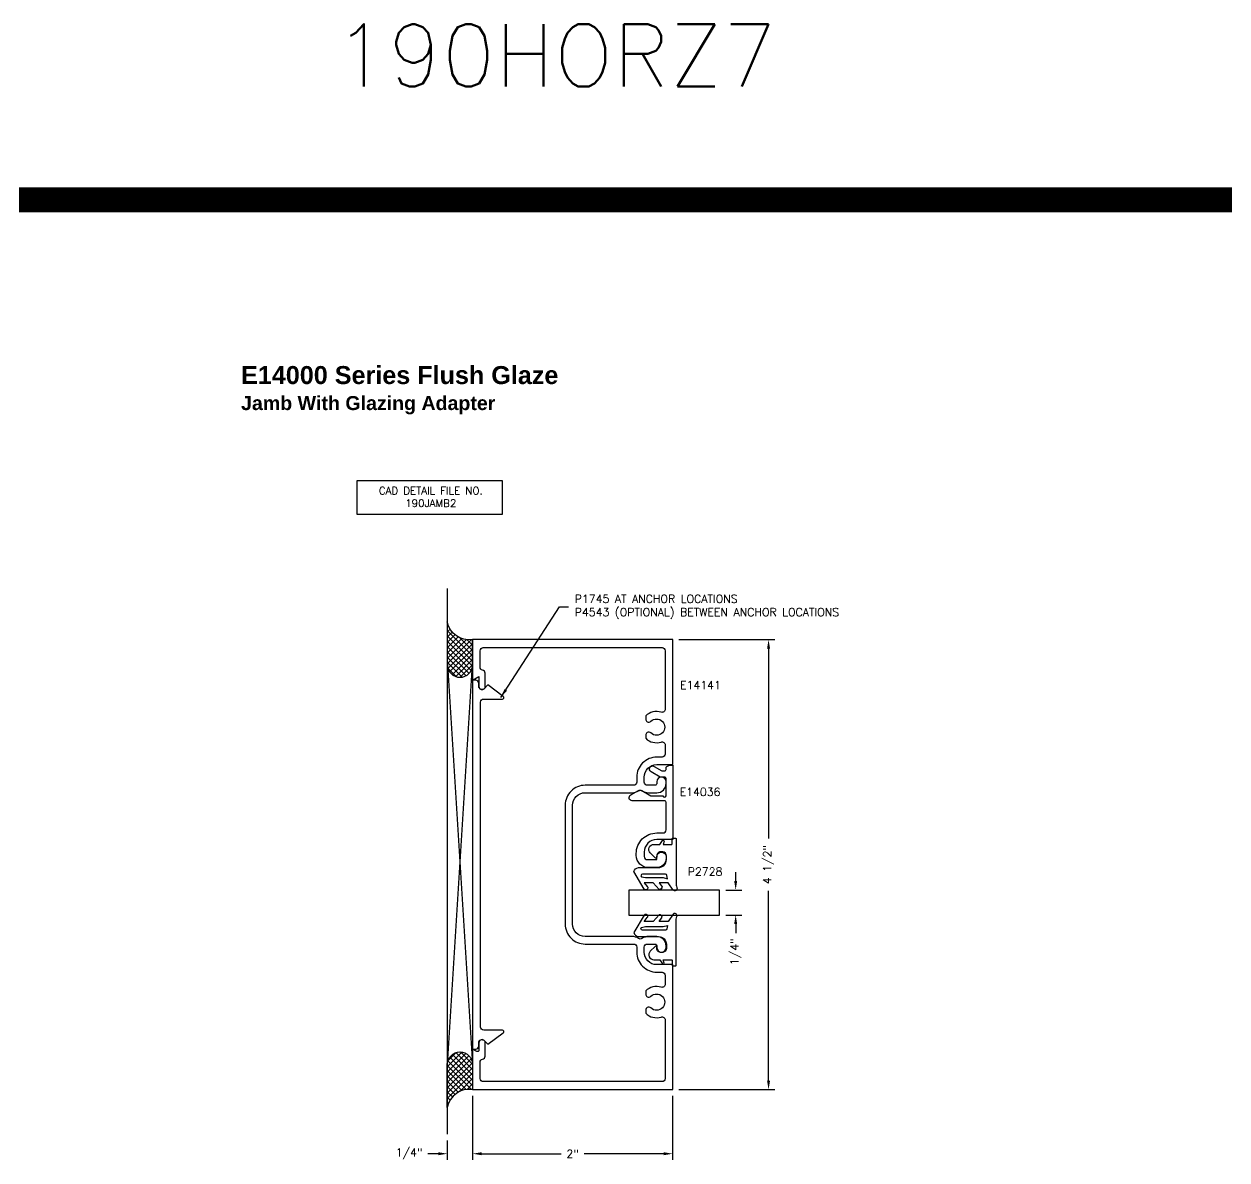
# Model space of a CAD drawing. Extents: x 0 to 139, y -24 to 89.
# Drawn here: x 56.32 to 68.35, y 17.47 to 28.83 of the extents above; entities that cross this region are included whole.
import ezdxf

# ---------------------------------------------------------------- set-up
doc = ezdxf.new("R2010")
doc.units = 0
doc.header["$MEASUREMENT"] = 0
doc.layers.get('DEFPOINTS').update_dxf_attribs({"linetype": 'CONTINUOUS'})
for name, color, linetype in [('R-ANNO-DIMS', 3, 'CONTINUOUS'), ('R-ANNO-TEXT', 6, 'CONTINUOUS'), ('R-DET1', 4, 'CONTINUOUS'), ('R-DET2', 2, 'CONTINUOUS'), ('R-DET3', 5, 'CONTINUOUS'), ('R-OTLN', 1, 'CONTINUOUS'), ('R-PAT1', 5, 'CONTINUOUS'), ('TITLE', 7, 'CONTINUOUS')]:
    doc.layers.add(name, color=color, linetype=linetype)
doc.styles.get("Standard").update_dxf_attribs({"font": 'simplex'})
doc.dimstyles.new('1X', dxfattribs={"dimtxt": 0.08, "dimasz": 0.09, "dimexe": 0.0625, "dimexo": 0.0625, "dimgap": 0.062, "dimtad": 0, "dimdec": 5, "dimzin": 4, "dimtxsty": 'STANDARD', "dimcen": 0, "dimclrd": 256, "dimclre": 256, "dimclrt": 256, "dimazin": 3, "dimtfac": 1, "dimtdec": 5, "dimtofl": 0, "dimtmove": 0, "dimatfit": 3, "dimtolj": 1, "dimtzin": 4})
pattern_1 = [(45, (57.325915, 15.7592), (-0.0265165, 0.0265165), []), (135, (57.325915, 15.7592), (-0.0265165, -0.0265165), [])]

# ---------------------------------------------------------------- blocks, each defined once
blk = doc.blocks.new('*D234')
at = {"layer": 'DEFPOINTS', "color": 0}
for p in [(62.807, 22.675), (63.766, 22.675), (62.807, 18.175)]:
    blk.add_point(p, dxfattribs=at)
at = {"layer": 'R-ANNO-DIMS'}
for p, q in [((62.87, 22.675), (63.828, 22.675)), ((63.766, 22.585), (63.766, 20.687)), ((63.766, 18.265), (63.766, 20.163)), ((62.87, 18.175), (63.828, 18.175))]:
    blk.add_line(p, q, dxfattribs=at)
for points in [[(63.751, 22.585), (63.781, 22.585), (63.766, 22.675)], [(63.751, 18.265), (63.781, 18.265), (63.766, 18.175)]]:
    blk.add_solid(points, dxfattribs=at)
at = {"layer": 'R-ANNO-DIMS', "insert": (63.766, 20.425), "char_height": 0.08, "attachment_point": 5, "rotation": 90}
blk.add_mtext('\\A1;4 1/2"', dxfattribs=at)
blk = doc.blocks.new('*D235')
at = {"layer": 'DEFPOINTS', "color": 0}
for p in [(60.807, 18.175), (62.807, 18.175), (62.807, 17.534)]:
    blk.add_point(p, dxfattribs=at)
at = {"layer": 'R-ANNO-DIMS'}
for p, q in [((60.807, 18.113), (60.807, 17.472)), ((62.807, 18.113), (62.807, 17.472)), ((60.897, 17.534), (61.692, 17.534)), ((62.717, 17.534), (61.922, 17.534))]:
    blk.add_line(p, q, dxfattribs=at)
for points in [[(60.897, 17.549), (60.897, 17.519), (60.807, 17.534)], [(62.717, 17.549), (62.717, 17.519), (62.807, 17.534)]]:
    blk.add_solid(points, dxfattribs=at)
at = {"layer": 'R-ANNO-DIMS', "insert": (61.807, 17.534), "char_height": 0.08, "attachment_point": 5}
blk.add_mtext('\\A1;2"', dxfattribs=at)
blk = doc.blocks.new('*D236')
at = {"layer": 'DEFPOINTS', "color": 0}
for p in [(60.807, 18.175), (60.554, 17.729), (60.807, 17.534)]:
    blk.add_point(p, dxfattribs=at)
at = {"layer": 'R-ANNO-DIMS'}
for p, q in [((60.807, 18.113), (60.807, 17.472)), ((60.554, 17.667), (60.554, 17.472)), ((60.464, 17.534), (60.36, 17.534)), ((60.897, 17.534), (60.987, 17.534))]:
    blk.add_line(p, q, dxfattribs=at)
for points in [[(60.464, 17.549), (60.464, 17.519), (60.554, 17.534)], [(60.897, 17.549), (60.897, 17.519), (60.807, 17.534)]]:
    blk.add_solid(points, dxfattribs=at)
at = {"layer": 'R-ANNO-DIMS', "insert": (60.172, 17.534), "char_height": 0.08, "attachment_point": 5}
blk.add_mtext('\\A1;1/4"', dxfattribs=at)
blk = doc.blocks.new('*D276')
at = {"layer": 'DEFPOINTS', "color": 0}
for p in [(63.275, 20.171), (63.275, 19.921), (63.437, 19.921)]:
    blk.add_point(p, dxfattribs=at)
at = {"layer": 'R-ANNO-DIMS', "linetype": 'BYBLOCK'}
for p, q in [((63.437, 20.261), (63.437, 20.351)), ((63.338, 20.171), (63.5, 20.171)), ((63.338, 19.921), (63.5, 19.921)), ((63.437, 19.831), (63.437, 19.741))]:
    blk.add_line(p, q, dxfattribs=at)
at = {"layer": 'R-ANNO-DIMS'}
for points in [[(63.422, 20.261), (63.452, 20.261), (63.437, 20.171)], [(63.422, 19.831), (63.452, 19.831), (63.437, 19.921)]]:
    blk.add_solid(points, dxfattribs=at)
at = {"layer": 'R-ANNO-DIMS', "insert": (63.437, 19.554), "char_height": 0.08, "attachment_point": 5, "rotation": 90}
blk.add_mtext('\\A1;1/4"', dxfattribs=at)
blk = doc.blocks.new('P2728_GASKET')
at = {"layer": 'R-DET2'}
blk.add_lwpolyline([(86.461, 33.362), (86.567, 33.537, 0.301952), (86.52, 33.577), (86.32, 33.577, -0.414214), (86.24, 33.657), (86.24, 33.695, -0.388879), (86.276, 33.735), (86.292, 33.736, -0.440011), (86.336, 33.696), (86.336, 33.682, 0.668179), (86.353, 33.675), (86.401, 33.724, 0.668179), (86.366, 33.809), (86.307, 33.809), (86.279, 33.849, 0.836323), (86.264, 33.842), (86.273, 33.809), (86.189, 33.809, -0.414214), (86.183, 33.815), (86.183, 33.865, 0.414214), (86.177, 33.871), (86.149, 33.871, 0.414214), (86.143, 33.865), (86.143, 33.427, -0.083245), (86.135, 33.378), (86.135, 33.378)], format="xyb", dxfattribs=at)
blk.add_lwpolyline([(86.235, 33.499, -0.372312), (86.249, 33.512), (86.48, 33.512, -0.668179), (86.49, 33.486), (86.448, 33.478), (86.274, 33.478), (86.23, 33.465)], format="xyb", close=True, dxfattribs=at)
for points in [[(86.174, 33.352), (86.223, 33.426), (86.314, 33.426), (86.283, 33.384)], [(86.313, 33.359), (86.371, 33.426), (86.462, 33.426), (86.431, 33.388)]]:
    blk.add_lwpolyline(points, dxfattribs=at)
at = {"layer": 'R-DET2', "ltscale": 0.1}
for centre, radius, start, end in [((86.157, 33.369), 0.0237, 157.7655, 314.5007), ((86.313, 33.388), 0.0297, 188.4603, 270), ((86.446, 33.375), 0.0199, 139.7022, 319.7022)]:
    blk.add_arc(centre, radius, start, end, dxfattribs=at)

msp = doc.modelspace()

# ---------------------------------------------------------------- hatches: boundary and pattern name
at = {"layer": 'R-PAT1'}
h = msp.add_hatch(dxfattribs=at)
h.set_pattern_fill('ANSI37', color=256, scale=0.3, style=0)
h.set_pattern_definition(pattern_1)
h.paths.add_polyline_path([(60.5539121, 22.4251246), (60.5539121, 22.8537231, 0.4060889756), (60.8071628, 22.6751246), (60.8071628, 22.4251246), (60.8061774, 22.409358, -0.9394512214)])
h = msp.add_hatch(dxfattribs=at)
h.set_pattern_fill('ANSI37', color=256, scale=0.3, style=0)
h.set_pattern_definition(pattern_1)
h.paths.add_polyline_path([(60.5539121, 17.996526, -0.4060889756), (60.8071628, 18.1751246), (60.8071628, 18.4251246), (60.8061774, 18.4408912, 0.9394512214), (60.5539121, 18.4251246)])

# ---------------------------------------------------------------- linework, layer by layer
at = {"layer": 'R-ANNO-TEXT'}
msp.add_lwpolyline([(59.6518837, 24.2677463), (61.1033636, 24.2677463), (61.1033636, 23.9256834), (59.6518837, 23.9256834)], close=True, dxfattribs=at)
at = {"layer": 'R-DET1', "color": 5}
msp.add_line((60.5539121, 23.1852842), (60.5539121, 17.7292842), dxfattribs=at)
at = {"layer": 'R-DET1', "color": 4, "linetype": 'CONTINUOUS'}
msp.add_lwpolyline([(60.8871628, 20.4251246), (60.8871629, 22.0501247, -0.4142135624), (60.9181629, 22.0811247), (61.1041629, 22.0811247, 0.722145632), (61.113119, 22.1081577), (60.9600044, 22.2221247), (60.9220831, 22.1842037, -0.6681846236), (60.8691628, 22.2061237), (60.8691628, 22.2381247, 0.4142164072), (60.8381629, 22.2691247), (60.8071628, 22.2691247), (60.8071628, 20.4251246), (60.8071628, 18.5811246), (60.8381629, 18.5811246, 0.4142164072), (60.8691628, 18.6121246), (60.8691628, 18.6441256, -0.6681846236), (60.9220831, 18.6660456), (60.9600044, 18.6281246), (61.113119, 18.7420916, 0.722145632), (61.1041629, 18.7691246), (60.9181629, 18.7691246, -0.4142135624), (60.8871629, 18.8001246)], format="xyb", close=True, dxfattribs=at)
at = {"layer": 'R-DET1'}
msp.add_lwpolyline([(62.6216999, 21.4081053), (62.6997109, 21.3630533), (62.7261628, 21.3630533, 0.4142135624), (62.7411628, 21.3780533), (62.7411628, 21.3921664, -0.2678077575), (62.7486559, 21.4051528), (62.7761628, 21.4210533), (62.8071628, 21.4210533), (62.8071628, 20.6760533), (62.6481628, 20.6760533, 0.4142135624), (62.5231628, 20.5510533), (62.5231628, 20.5060533, 0.4129032258), (62.5541628, 20.4750533), (62.6481628, 20.4750533), (62.6481628, 20.5045533, -1), (62.7411628, 20.5045533), (62.7411628, 20.4880533, -0.4150537634), (62.6481628, 20.3950533), (62.5681628, 20.3950533, -0.4120367457), (62.4431628, 20.5190533), (62.4431628, 20.5370533, -0.4142135624), (62.6481628, 20.7420533), (62.7101628, 20.7420533, 0.4142135624), (62.7411628, 20.7730533), (62.7411628, 21.0490533, 0.4142135624), (62.7261628, 21.0640533), (62.4026628, 21.0640533, -0.7660915713), (62.3871628, 21.1218533), (62.4654628, 21.1670533, -0.2613254343), (62.4975628, 21.1664533), (62.5883628, 21.1140533), (62.7101628, 21.1140533, 0.4133333333), (62.7251628, 21.0990533), (62.7261628, 21.0990533, 0.4133333333), (62.7411628, 21.1140533), (62.7411628, 21.2860533, 0.4142135624), (62.7261628, 21.3010533), (62.6831628, 21.3010533), (62.5906999, 21.3544053, -1)], format="xyb", close=True, dxfattribs=at)
at = {"layer": 'R-DET2'}
msp.add_lwpolyline([(62.3696628, 20.1713173), (62.3696628, 19.9213173), (63.2753997, 19.9213173), (63.2753997, 20.1713173), (62.3696628, 20.1713173)], dxfattribs=at)
at = {"layer": 'R-DET3'}
for p, q in [((60.5571628, 18.4251246), (60.8071628, 22.4251246)), ((60.5571628, 22.4251246), (60.8071628, 18.4251246))]:
    msp.add_line(p, q, dxfattribs=at)
at = {"layer": 'R-OTLN'}
msp.add_lwpolyline([(62.7321628, 19.3191246), (62.7321729, 19.2288638, -0.5046620874), (62.692054, 19.1992318, 0.2746149906), (62.5371722, 19.1617491), (62.5371722, 19.1309482, 0.2679491924), (62.5526722, 19.1041014), (62.5529488, 19.1039417, 0.3342700146), (62.5899571, 19.1084638, -2.3520248058), (62.5899571, 18.9917854, 0.3342700146), (62.5529488, 18.9963074), (62.5526722, 18.9961478, 0.2679491924), (62.5371722, 18.969301), (62.5371722, 18.9385001, 0.2746142419), (62.6920536, 18.9010172, -0.5046312647), (62.7321724, 18.8713882), (62.7321628, 18.2861241, -0.4142087477), (62.7011628, 18.2551246), (60.9131628, 18.2551246, -0.4142135624), (60.8821628, 18.2861246), (60.8821628, 18.4499208, -0.3582490687), (60.9071628, 18.4803346, 0.3582490687), (60.9321628, 18.5107484), (60.9321628, 18.6441227, 1.000029034), (60.8701628, 18.6441246), (60.8701628, 18.5707323, -0.5773500035), (60.8476628, 18.5577419), (60.8071628, 18.5811246), (60.8071628, 18.1751246), (62.8071628, 18.1751246), (62.8071628, 19.4251246), (62.6481628, 19.4251246, -0.4142135624), (62.5231628, 19.5501246), (62.5231628, 19.6001246, -0.4142135624), (62.5541628, 19.6311246), (62.6331628, 19.6311246, -0.4142135624), (62.6481628, 19.6161246), (62.6481628, 19.5966246, 1), (62.7411628, 19.5966246), (62.7411628, 19.6131246, 0.4150537634), (62.6481628, 19.7061246), (62.5678628, 19.7061249, 0.1438656715), (62.5003628, 19.6862249, -0.2925397147), (62.4668628, 19.6862249, 0.1430626198), (62.3993628, 19.7061249), (61.9321626, 19.7061255, -0.4142132008), (61.8071628, 19.8311255), (61.8071628, 21.0191237, -0.4142132008), (61.9321626, 21.1441237), (62.3993628, 21.1441243, 0.1444870806), (62.4668628, 21.1639243, -0.2925397147), (62.5003628, 21.1639243, 0.1452865705), (62.5678628, 21.1441243), (62.6481628, 21.1441246, 0.4139789032), (62.7411628, 21.2371246), (62.7411628, 21.2536246, 1), (62.6481628, 21.2536246), (62.6481628, 21.2341246, -0.4142135624), (62.6331628, 21.2191246), (62.5541628, 21.2191246, -0.4142135624), (62.5231628, 21.2501246), (62.5231628, 21.3001246, -0.4142135624), (62.6481628, 21.4251246), (62.8071628, 21.4251246), (62.8071628, 22.6751246), (60.8071628, 22.6751246), (60.8071628, 22.2691246), (60.8701628, 22.3054976), (60.8701628, 22.2061245, 1.000029034), (60.9321628, 22.2061264), (60.9321628, 22.3395008, 0.3582490687), (60.9071628, 22.3699146, -0.3582490687), (60.8821628, 22.4003284), (60.8821628, 22.5641246, -0.4142135624), (60.9131628, 22.5951246), (62.7011628, 22.5951246, -0.4142135624), (62.7321628, 22.5641246), (62.7321628, 21.9789105, -0.5046259582), (62.692044, 21.949282, 0.2746141129), (62.5371627, 21.9117991), (62.5371627, 21.8809982, 0.2679491924), (62.5526627, 21.8541514), (62.5529393, 21.8539917, 0.3342700146), (62.5899476, 21.8585138, -2.3520248058), (62.5899476, 21.7418354, 0.3342700146), (62.5529393, 21.7463574), (62.5526627, 21.7461978, 0.2679491924), (62.5371627, 21.719351), (62.5371627, 21.6885501, 0.2746141129), (62.692044, 21.6510672, -0.5046259582), (62.7321628, 21.6214387), (62.7321628, 21.5311246, -0.4142135624), (62.7011628, 21.5001246), (62.6481628, 21.5001246, 0.4142135624), (62.4481628, 21.3001246), (62.4481628, 21.2501236, -0.4142135624), (62.4171628, 21.2191236), (61.9321628, 21.2191236, 0.4142135624), (61.7321628, 21.0191236), (61.7321628, 19.8311256, 0.4142135624), (61.9321628, 19.6311256), (62.4171628, 19.6311256, -0.4142135624), (62.4481628, 19.6001256), (62.4481628, 19.5501246, 0.4142135624), (62.6481628, 19.3501246), (62.7011628, 19.3501246, -0.4142135624)], format="xyb", close=True, dxfattribs=at)
at = {"layer": 'R-PAT1'}
for points in [[(60.5539121, 22.8537231), (60.5539121, 22.4251246, 1), (60.8071628, 22.4251246), (60.8071628, 22.6751246, -0.4060889756), (60.5539121, 22.8537231, 0.8626043416)], [(60.5539121, 17.996526), (60.5539121, 18.4251246, -1), (60.8071628, 18.4251246), (60.8071628, 18.1751246, 0.4060889756), (60.5539121, 17.996526, -0.8626043416)]]:
    msp.add_lwpolyline(points, format="xyb", dxfattribs=at)
at = {"layer": 'TITLE', "const_width": 0.25}
msp.add_lwpolyline([(0.25, 27.0746212), (138.9080005, 27.0746212)], dxfattribs=at)

# ---------------------------------------------------------------- block references
at = {"layer": 'R-DET2', "xscale": -1}
msp.add_blockref('P2728_GASKET', (148.9845995, -13.1816122), dxfattribs=at)
at = {"layer": 'R-DET2', "rotation": 180}
msp.add_blockref('P2728_GASKET', (148.9845995, 53.2827904), dxfattribs=at)

# ---------------------------------------------------------------- texts
at = {"layer": 'R-ANNO-TEXT', "insert": (60.3885659, 24.2021635), "char_height": 0.075, "width": 1.875, "attachment_point": 2}
msp.add_mtext('CAD DETAIL FILE NO.\\P190JAMB2', dxfattribs=at)
at = {"layer": 'R-ANNO-TEXT', "char_height": 0.08}
for s, insert, attachment_point in [('P1745 AT ANCHOR LOCATIONS\\PP4543 (OPTIONAL) BETWEEN ANCHOR LOCATIONS', (61.8279559, 23.0031304), 4), ('\\A1;E14141', (62.8810931, 22.220645), 4), ('\\A1;E14036', (62.8769978, 21.152158), 4), ('\\A1;P2728', (63.3042788, 20.3556442), 6)]:
    msp.add_mtext(s, dxfattribs=dict(at, insert=insert, attachment_point=attachment_point))
at = {"layer": 'TITLE'}
msp.add_text('190HORZ7', height=0.625, dxfattribs=at).set_placement((59.4257456, 28.2064349))
at = {"layer": 'TITLE', "insert": (58.4918004, 25.711131, 6.2106922), "char_height": 0.18, "width": 7.44, "attachment_point": 1}
msp.add_mtext('{\\fArial|b1|i0|c0|p34;\\PE14000 Series Flush Glaze\\P\\H0.7778x;Jamb With Glazing Adapter}', dxfattribs=at)

# ---------------------------------------------------------------- dimensions: what is measured, and where the dimension line sits
at = {"layer": 'R-ANNO-DIMS'}
for base, p1, p2, override, picture, middle in [((63.765765, 22.6751246), (62.8071628, 18.1751246), (62.8071628, 22.6751246), {"dimpost": '"'}, '*D234', (63.765765, 20.4251246)), ((63.4371594, 19.9213173), (63.2753997, 20.1713173), (63.2753997, 19.9213173), {"dimpost": '"', "dimarcsym": 1}, '*D276', (63.4371594, 19.553603))]:
    dim = msp.add_linear_dim(base=base, p1=p1, p2=p2, angle=90, dimstyle='1X', override=override, dxfattribs=at)
    dim.commit()
    dim.dimension.update_dxf_attribs({"geometry": picture, "text_midpoint": middle, "dimtype": 160})
for base, p1, p2, picture, middle in [((60.8071628, 17.5342959), (60.5539121, 17.7292842), (60.8071628, 18.1751246), '*D236', (60.1719121, 17.5342959)), ((62.8071628, 17.5342959), (60.8071628, 18.1751246), (62.8071628, 18.1751246), '*D235', (61.8071628, 17.5342959))]:
    dim = msp.add_linear_dim(base=base, p1=p1, p2=p2, dimstyle='1X', override={"dimpost": '"'}, dxfattribs=at)
    dim.commit()
    dim.dimension.update_dxf_attribs({"geometry": picture, "text_midpoint": middle, "dimtype": 160})

# ---------------------------------------------------------------- leaders
at = {"layer": 'R-ANNO-TEXT'}
msp.add_leader([(61.0886275, 22.0965226), (61.6759559, 23.0031304), (61.7659559, 23.0031304)], dimstyle='1X', dxfattribs=at)

doc.saveas('drawing.dxf')
